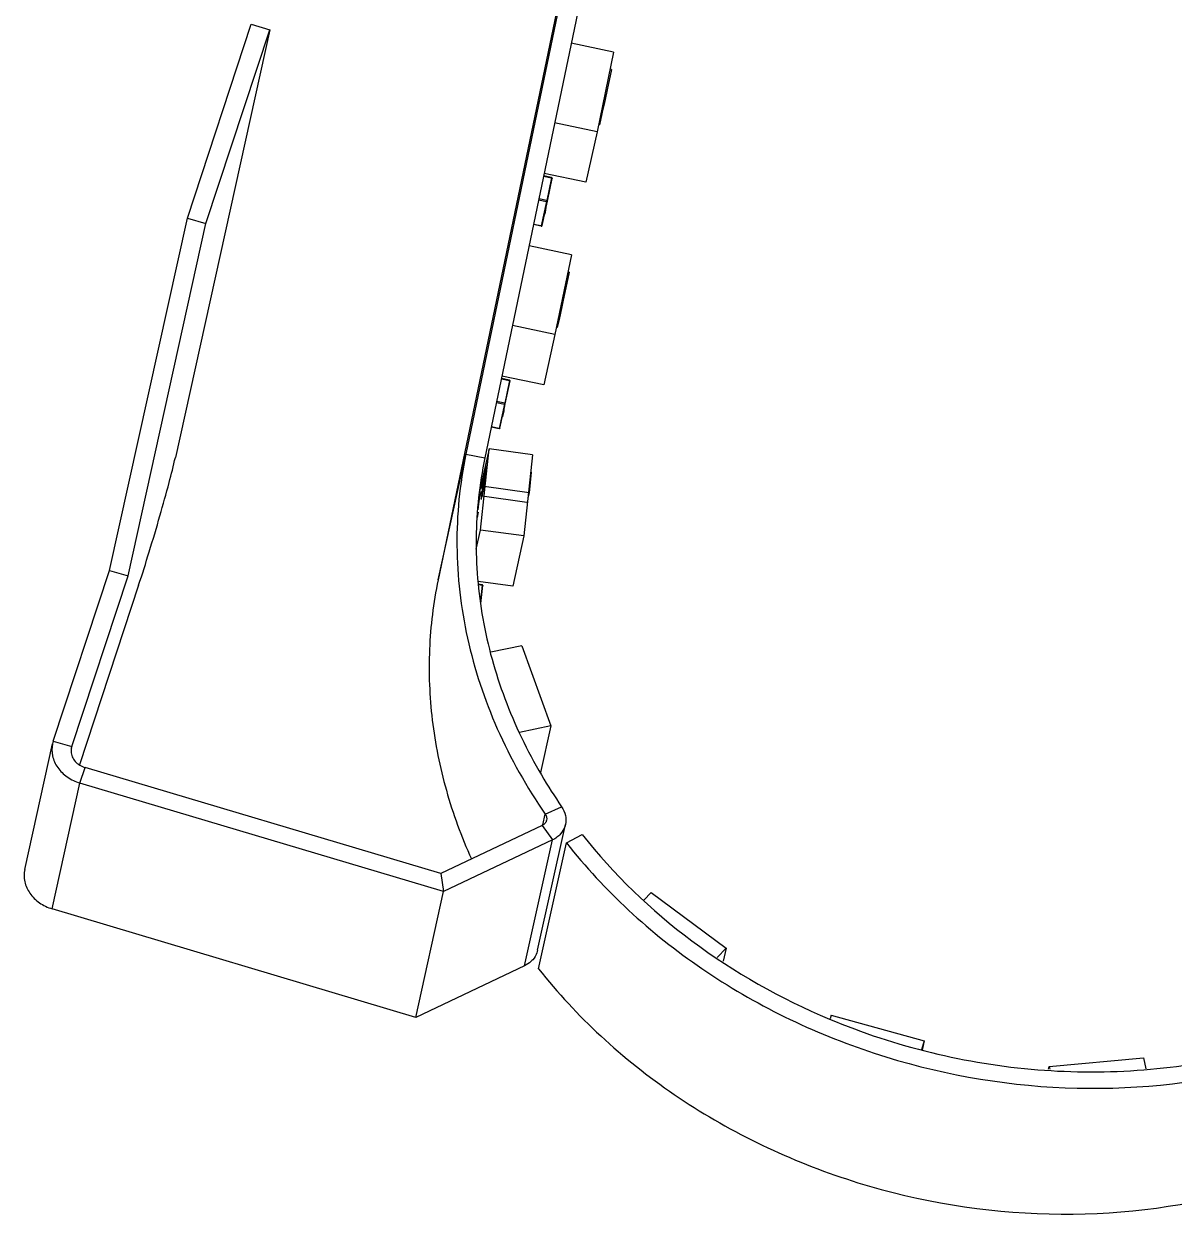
# Model space of a CAD drawing. Header units: millimetres. Extents: x 0 to 432, y 0 to 279.
# Drawn here: x 323.73 to 347.57, y 81.6 to 106.32 of the extents above; entities that cross this region are included whole.
import ezdxf

# ---------------------------------------------------------------- set-up
doc = ezdxf.new("R2010")
doc.units = ezdxf.units.MM
doc.header["$LTSCALE"] = 23.749
doc.layers.get('0').update_dxf_attribs({"linetype": 'CONTINUOUS'})

msp = doc.modelspace()

# ---------------------------------------------------------------- linework, layer by layer
at = {"color": 3, "linetype": 'CONTINUOUS'}
for p, q in [((337.742, 120.699), (332.893, 97.402)), ((337.166, 118.091), (332.317, 94.795)), ((328.828, 106.198), (326.87, 97.332)), ((327.502, 102.178), (328.828, 106.198)), ((325.889, 94.877), (327.502, 102.178)), ((332.317, 94.795), (332.893, 97.402)), ((324.722, 91.339), (325.889, 94.877)), ((326.109, 94.681), (324.881, 90.958)), ((324.722, 91.339), (324.714, 91.31)), ((324.716, 91.31), (324.722, 91.339)), ((332.37, 88.704), (324.999, 90.903)), ((334.491, 89.718), (334.539, 89.934)), ((334.475, 89.704), (332.37, 88.704)), ((334.401, 86.732), (334.977, 89.34))]:
    msp.add_line(p, q, dxfattribs=at)
at = {"color": 7, "linetype": 'CONTINUOUS'}
for p, q in [((338.134, 120.616), (333.285, 97.32)), ((327.119, 102.292), (328.445, 106.312)), ((328.445, 106.312), (328.828, 106.198)), ((335.955, 105.733), (335.075, 105.919)), ((335.955, 105.733), (335.611, 104.078)), ((335.909, 105.373), (335.821, 104.952)), ((335.909, 105.373), (335.882, 105.378)), ((335.821, 104.952), (335.777, 104.753)), ((335.821, 104.952), (335.794, 104.958)), ((335.763, 104.687), (335.719, 104.489)), ((335.763, 104.687), (335.739, 104.692)), ((335.777, 104.753), (335.753, 104.759)), ((335.777, 104.754), (335.763, 104.687)), ((335.704, 104.422), (335.66, 104.224)), ((335.704, 104.422), (335.683, 104.427)), ((335.719, 104.489), (335.697, 104.493)), ((335.718, 104.489), (335.704, 104.422)), ((335.611, 104.078), (334.73, 104.264)), ((335.611, 104.078), (335.38, 103.035)), ((335.66, 104.224), (335.642, 104.227)), ((334.503, 103.162), (334.669, 103.127)), ((334.67, 103.134), (334.504, 103.169)), ((335.38, 103.035), (334.512, 103.218)), ((334.669, 103.127), (334.571, 102.655)), ((334.584, 102.644), (334.682, 103.116)), ((334.67, 103.134), (334.669, 103.127)), ((334.4, 102.67), (334.567, 102.635)), ((334.571, 102.655), (334.405, 102.69)), ((334.567, 102.635), (334.455, 102.129)), ((334.472, 102.138), (334.584, 102.644)), ((334.571, 102.655), (334.567, 102.635)), ((334.577, 102.615), (334.577, 102.613)), ((334.524, 102.372), (334.526, 102.372)), ((334.525, 102.379), (334.527, 102.379)), ((334.527, 102.379), (334.526, 102.372)), ((334.534, 102.41), (334.527, 102.379)), ((334.532, 102.41), (334.534, 102.41)), ((334.533, 102.414), (334.535, 102.414)), ((334.535, 102.414), (334.534, 102.41)), ((334.545, 102.461), (334.535, 102.414)), ((334.543, 102.462), (334.545, 102.461)), ((334.544, 102.466), (334.546, 102.466)), ((334.546, 102.466), (334.545, 102.461)), ((334.553, 102.495), (334.546, 102.466)), ((334.562, 102.545), (334.563, 102.545)), ((325.506, 94.991), (327.119, 102.292)), ((327.119, 102.292), (327.502, 102.178)), ((334.454, 102.127), (334.292, 102.161)), ((334.455, 102.129), (334.293, 102.163)), ((334.455, 102.129), (334.454, 102.127)), ((335.081, 101.533), (334.201, 101.72)), ((335.081, 101.533), (334.737, 99.878)), ((335.035, 101.173), (334.947, 100.752)), ((335.035, 101.173), (335.007, 101.178)), ((334.947, 100.752), (334.903, 100.554)), ((334.947, 100.752), (334.92, 100.758)), ((334.889, 100.487), (334.845, 100.289)), ((334.889, 100.487), (334.865, 100.492)), ((334.903, 100.554), (334.878, 100.559)), ((334.902, 100.554), (334.889, 100.487)), ((334.83, 100.222), (334.786, 100.024)), ((334.83, 100.222), (334.809, 100.227)), ((334.845, 100.289), (334.823, 100.293)), ((334.844, 100.289), (334.83, 100.222)), ((334.737, 99.878), (333.856, 100.064)), ((334.737, 99.878), (334.506, 98.835)), ((334.786, 100.024), (334.768, 100.028)), ((333.629, 98.962), (333.795, 98.927)), ((333.796, 98.934), (333.63, 98.969)), ((334.506, 98.835), (333.638, 99.018)), ((333.795, 98.927), (333.697, 98.455)), ((333.71, 98.444), (333.808, 98.916)), ((333.796, 98.934), (333.795, 98.927)), ((333.526, 98.47), (333.692, 98.435)), ((333.697, 98.455), (333.53, 98.49)), ((333.692, 98.435), (333.581, 97.929)), ((333.598, 97.938), (333.71, 98.444)), ((333.697, 98.455), (333.692, 98.435)), ((333.703, 98.415), (333.703, 98.413)), ((333.65, 98.172), (333.651, 98.172)), ((333.653, 98.179), (333.651, 98.172)), ((333.651, 98.179), (333.653, 98.179)), ((333.659, 98.21), (333.653, 98.179)), ((333.658, 98.21), (333.66, 98.21)), ((333.659, 98.214), (333.661, 98.214)), ((333.661, 98.214), (333.66, 98.21)), ((333.671, 98.262), (333.661, 98.214)), ((333.669, 98.262), (333.671, 98.261)), ((333.67, 98.266), (333.672, 98.266)), ((333.672, 98.266), (333.671, 98.261)), ((333.678, 98.295), (333.672, 98.266)), ((333.688, 98.345), (333.689, 98.345)), ((333.58, 97.927), (333.418, 97.961)), ((333.581, 97.929), (333.419, 97.963)), ((333.581, 97.929), (333.58, 97.927)), ((332.893, 97.402), (333.285, 97.32)), ((333.375, 97.512), (333.178, 96.623)), ((333.195, 95.827), (333.375, 97.512)), ((334.275, 97.387), (333.375, 97.512)), ((334.275, 97.387), (334.096, 95.703)), ((333.273, 96.726), (333.319, 97.154)), ((333.319, 97.154), (333.275, 96.955)), ((333.215, 96.461), (333.26, 96.889)), ((333.26, 96.889), (333.216, 96.69)), ((333.275, 96.955), (333.229, 96.527)), ((334.248, 97.025), (334.203, 96.597)), ((334.248, 97.025), (334.237, 97.027)), ((333.229, 96.527), (333.273, 96.726)), ((334.203, 96.597), (333.273, 96.726)), ((333.158, 96.425), (333.138, 96.243)), ((333.202, 96.624), (333.158, 96.425)), ((334.159, 96.399), (333.229, 96.527)), ((334.203, 96.597), (334.18, 96.493)), ((333.131, 96.084), (333.156, 96.196)), ((333.108, 95.43), (333.195, 95.827)), ((334.096, 95.703), (333.195, 95.827)), ((334.096, 95.703), (333.865, 94.66)), ((324.339, 91.453), (325.506, 94.991)), ((325.506, 94.991), (325.889, 94.877)), ((333.865, 94.66), (333.149, 94.759)), ((333.23, 94.693), (333.152, 94.704)), ((333.153, 94.697), (333.23, 94.686)), ((333.23, 94.686), (333.195, 94.356)), ((333.203, 94.304), (333.243, 94.677)), ((334.054, 93.428), (333.408, 93.292)), ((334.054, 93.428), (334.652, 91.768)), ((334.652, 91.768), (334.003, 91.632)), ((334.652, 91.768), (334.437, 90.797)), ((324.339, 91.453), (324.324, 91.396)), ((324.339, 91.453), (324.722, 91.339)), ((323.748, 88.79), (324.324, 91.397)), ((324.893, 90.581), (324.999, 90.903)), ((324.317, 87.974), (324.893, 90.581)), ((332.432, 88.332), (324.893, 90.581)), ((334.539, 89.934), (334.877, 90.092)), ((334.38, 87.118), (334.956, 89.725)), ((334.475, 89.704), (334.686, 89.402)), ((334.977, 89.34), (335.301, 89.517)), ((334.686, 89.402), (332.432, 88.332)), ((334.11, 86.795), (334.686, 89.402)), ((332.37, 88.704), (332.432, 88.332)), ((331.856, 85.725), (332.432, 88.332)), ((336.733, 88.313), (336.58, 88.157)), ((336.733, 88.313), (338.288, 87.158)), ((331.856, 85.725), (324.317, 87.974)), ((338.288, 87.158), (338.101, 86.968)), ((338.288, 87.158), (338.228, 86.887)), ((334.11, 86.795), (331.856, 85.725)), ((340.465, 85.768), (340.444, 85.697)), ((340.465, 85.768), (342.392, 85.236)), ((342.392, 85.236), (342.336, 85.049)), ((342.392, 85.236), (342.35, 85.046)), ((344.984, 84.703), (346.939, 84.885)), ((346.939, 84.885), (346.986, 84.661)), ((344.972, 84.65), (344.984, 84.703)), ((344.984, 84.703), (344.995, 84.648))]:
    msp.add_line(p, q, dxfattribs=at)
for centre, radius, start, end in [((334.667, 103.119), 0.015, 348.2426, 78.043), ((326.047, 104.323), 8.699, 348.2061, 348.6658), ((334.569, 102.647), 0.015, 347.5428, 348.2426), ((318.241, 105.941), 16.672, 348.0703, 348.2443), ((334.457, 102.141), 0.015, 258.0429, 347.5421), ((333.793, 98.919), 0.015, 348.2428, 78.0432), ((325.177, 100.122), 8.696, 348.2064, 348.6662), ((333.695, 98.447), 0.015, 347.543, 348.2428), ((317.374, 101.74), 16.665, 348.0706, 348.2446), ((333.583, 97.942), 0.015, 258.0432, 347.5423), ((333.228, 94.679), 0.015, 353.923, 82.1122), ((343.746, 96.209), 10.774, 210.4467, 214.597)]:
    msp.add_arc(centre, radius, start, end, dxfattribs=at)
at = {"color": 3, "linetype": 'CONTINUOUS'}
msp.add_arc((324.999, 91.248), 0.291, 167.7516, 182.8888, dxfattribs=at)
at = {"color": 7, "linetype": 'CONTINUOUS'}
for points, knots in [([(334.669, 103.127), (334.671, 103.127), (334.674, 103.125), (334.678, 103.123), (334.68, 103.121), (334.682, 103.119), (334.682, 103.118), (334.682, 103.117), (334.682, 103.116)], [0, 0, 0, 0, 0.313163, 0.593124, 0.713747, 0.81996, 0.913789, 1, 1, 1, 1]), ([(334.567, 102.635), (334.568, 102.634), (334.572, 102.634), (334.578, 102.636), (334.582, 102.639), (334.583, 102.642), (334.584, 102.644)], [0, 0, 0, 0, 0.269032, 0.527173, 0.769458, 1, 1, 1, 1]), ([(334.584, 102.644), (334.584, 102.645), (334.584, 102.646), (334.583, 102.648), (334.582, 102.649), (334.58, 102.651), (334.576, 102.654), (334.573, 102.655), (334.571, 102.655)], [0, 0, 0, 0, 0.086211, 0.18004, 0.286253, 0.406876, 0.686837, 1, 1, 1, 1]), ([(334.472, 102.138), (334.472, 102.137), (334.47, 102.133), (334.466, 102.13), (334.461, 102.128), (334.457, 102.129), (334.455, 102.129)], [0, 0, 0, 0, 0.230542, 0.472827, 0.730968, 1, 1, 1, 1]), ([(333.795, 98.927), (333.797, 98.927), (333.8, 98.926), (333.804, 98.923), (333.806, 98.921), (333.807, 98.919), (333.808, 98.918), (333.808, 98.917), (333.808, 98.916)], [0, 0, 0, 0, 0.313163, 0.593124, 0.713747, 0.81996, 0.913789, 1, 1, 1, 1]), ([(333.692, 98.435), (333.694, 98.435), (333.698, 98.434), (333.704, 98.436), (333.708, 98.439), (333.709, 98.443), (333.71, 98.444)], [0, 0, 0, 0, 0.269032, 0.527173, 0.769458, 1, 1, 1, 1]), ([(333.71, 98.444), (333.71, 98.445), (333.71, 98.446), (333.709, 98.448), (333.708, 98.449), (333.706, 98.451), (333.702, 98.454), (333.699, 98.455), (333.697, 98.455)], [0, 0, 0, 0, 0.086211, 0.18004, 0.286253, 0.406876, 0.686837, 1, 1, 1, 1]), ([(333.598, 97.938), (333.598, 97.937), (333.596, 97.934), (333.592, 97.93), (333.586, 97.929), (333.583, 97.929), (333.581, 97.929)], [0, 0, 0, 0, 0.230542, 0.472827, 0.730968, 1, 1, 1, 1]), ([(333.285, 97.32), (333.172, 96.777), (333.051, 95.66), (333.194, 93.969), (333.656, 92.304), (334.161, 91.255), (334.458, 90.75)], [0, 0, 0, 0, 0.243959, 0.490605, 0.742103, 1, 1, 1, 1]), ([(333.23, 94.693), (333.23, 94.693), (333.23, 94.693), (333.23, 94.693), (333.23, 94.692), (333.23, 94.692), (333.23, 94.69), (333.23, 94.689), (333.23, 94.687), (333.23, 94.686)], [0, 0, 0, 0, 0.021562, 0.073574, 0.157348, 0.272139, 0.416246, 0.587673, 1, 1, 1, 1]), ([(333.23, 94.686), (333.231, 94.686), (333.232, 94.686), (333.235, 94.685), (333.238, 94.684), (333.241, 94.682), (333.243, 94.68), (333.243, 94.678), (333.243, 94.677)], [0, 0, 0, 0, 0.159969, 0.314954, 0.529168, 0.714329, 0.868144, 1, 1, 1, 1]), ([(324.324, 91.396), (324.306, 91.314), (324.307, 91.136), (324.421, 90.89), (324.624, 90.692), (324.8, 90.609), (324.893, 90.581)], [0, 0, 0, 0, 0.231446, 0.473647, 0.731054, 1, 1, 1, 1]), ([(334.877, 90.092), (334.914, 90.038), (334.969, 89.918), (334.969, 89.786), (334.956, 89.725)], [0, 0, 0, 0, 0.511388, 1, 1, 1, 1]), ([(334.956, 89.725), (334.952, 89.707), (334.931, 89.636), (334.892, 89.57), (334.855, 89.528)], [0, 0, 0, 0, 0.248181, 1, 1, 1, 1]), ([(335.301, 89.517), (335.955, 88.688), (337.526, 87.18), (339.419, 86.112), (340.428, 85.69)], [0, 0, 0, 0, 0.49126, 1, 1, 1, 1]), ([(323.748, 88.788), (323.73, 88.707), (323.731, 88.529), (323.845, 88.283), (324.048, 88.085), (324.223, 88.002), (324.317, 87.974)], [0, 0, 0, 0, 0.231446, 0.473647, 0.731054, 1, 1, 1, 1]), ([(334.38, 87.117), (334.376, 87.099), (334.355, 87.028), (334.316, 86.962), (334.279, 86.92)], [0, 0, 0, 0, 0.248181, 1, 1, 1, 1]), ([(334.279, 86.92), (334.267, 86.907), (334.218, 86.857), (334.158, 86.818), (334.11, 86.795)], [0, 0, 0, 0, 0.244649, 1, 1, 1, 1]), ([(340.428, 85.69), (341.795, 85.117), (344.702, 84.408), (347.691, 84.634), (349.104, 84.989)], [0, 0, 0, 0, 0.504188, 1, 1, 1, 1])]:
    msp.add_open_spline(points, degree=3, knots=knots, dxfattribs=at)
at = {"color": 3, "linetype": 'CONTINUOUS'}
for points, knots in [([(332.893, 97.402), (332.764, 96.78), (332.639, 95.496), (332.864, 93.557), (333.492, 91.665), (334.154, 90.492), (334.539, 89.934)], [0, 0, 0, 0, 0.242819, 0.488884, 0.74073, 1, 1, 1, 1]), ([(326.109, 94.681), (326.185, 94.912), (326.336, 95.392), (326.547, 96.101), (326.728, 96.753), (326.831, 97.157), (326.87, 97.332)], [0, 0, 0, 0, 0.264239, 0.546968, 0.805277, 1, 1, 1, 1]), ([(332.317, 94.795), (332.219, 94.321), (332.099, 93.35), (332.158, 91.877), (332.453, 90.412), (332.8, 89.469), (333.009, 89.009)], [0, 0, 0, 0, 0.245449, 0.492961, 0.743991, 1, 1, 1, 1]), ([(324.708, 91.234), (324.71, 91.198), (324.728, 91.124), (324.813, 90.992), (324.922, 90.926), (324.999, 90.903)], [0, 0, 0, 0, 0.233976, 0.479734, 1, 1, 1, 1]), ([(334.565, 89.812), (334.56, 89.789), (334.538, 89.744), (334.498, 89.714), (334.475, 89.704)], [0, 0, 0, 0, 0.486663, 1, 1, 1, 1]), ([(334.539, 89.934), (334.551, 89.916), (334.569, 89.876), (334.57, 89.832), (334.565, 89.812)], [0, 0, 0, 0, 0.510636, 1, 1, 1, 1]), ([(334.977, 89.34), (335.369, 88.843), (336.244, 87.9), (337.77, 86.689), (339.486, 85.692), (341.966, 84.685), (345.279, 84.081), (347.964, 84.34), (349.24, 84.66)], [0, 0, 0, 0, 0.120163, 0.243232, 0.368655, 0.49567, 0.750207, 1, 1, 1, 1]), ([(334.401, 86.732), (334.793, 86.235), (335.668, 85.292), (337.194, 84.081), (338.909, 83.085), (341.39, 82.077), (344.703, 81.473), (347.388, 81.732), (348.663, 82.053)], [0, 0, 0, 0, 0.120163, 0.243232, 0.368655, 0.49567, 0.750207, 1, 1, 1, 1])]:
    msp.add_open_spline(points, degree=3, knots=knots, dxfattribs=at)
at = {"color": 7, "linetype": 'CONTINUOUS'}
for points in [[(334.855, 89.528), (334.832, 89.502), (334.806, 89.478), (334.778, 89.458)], [(334.778, 89.458), (334.749, 89.436), (334.718, 89.418), (334.686, 89.402)]]:
    msp.add_open_spline(points, degree=3, dxfattribs=at)

doc.saveas('drawing.dxf')
